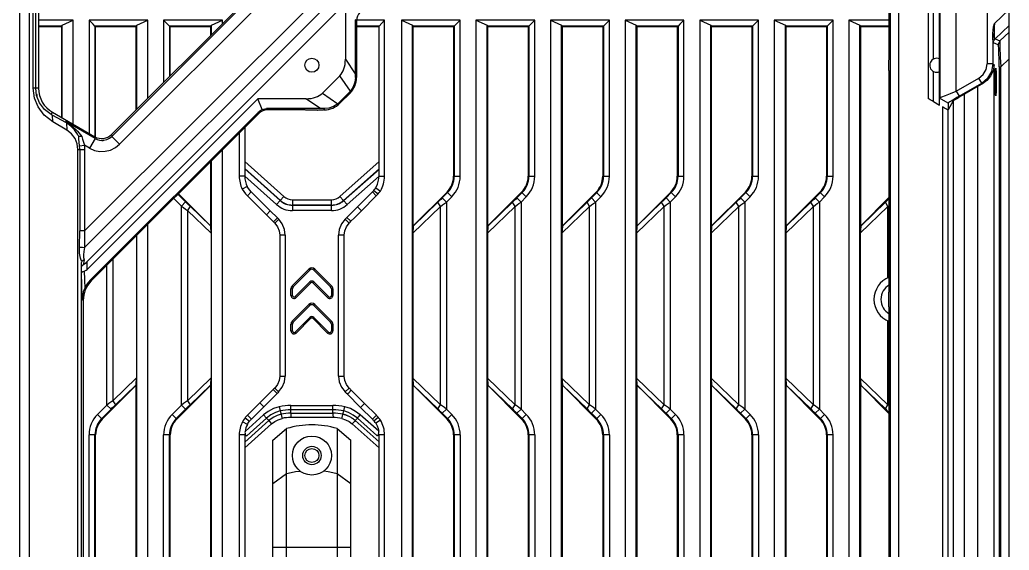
# Model space of a CAD drawing. Header units: millimetres. Extents: x -3132 to 28633, y 682 to 5849.
# Drawn here: x 7383.7 to 7561, y 1855.5 to 1950.7 of the extents above; entities that cross this region are included whole.
import ezdxf

# ---------------------------------------------------------------- set-up
doc = ezdxf.new("R2010")
doc.units = ezdxf.units.MM

msp = doc.modelspace()

# ---------------------------------------------------------------- linework, layer by layer
at = {"linetype": 'Continuous'}
for p, q in [((7561.028, 1705.533), (7561.028, 2705.533)), ((7383.661, 1715.92), (7383.661, 2695.146)), ((7385.328, 2694.142), (7385.328, 1716.924)), ((7386.08, 1938.42), (7386.08, 2039.603)), ((7386.513, 1938.42), (7386.513, 2039.603)), ((7387.028, 2039.603), (7387.028, 1938.42)), ((7512.665, 2024.291), (7395.71, 1907.336)), ((7541.18, 2024.013), (7541.18, 1780.214)), ((7539.76, 1780.214), (7539.76, 2019.145)), ((7401.559, 1928.369), (7484.373, 2011.183)), ((7484.373, 2001.957), (7395.271, 1912.855)), ((7395.28, 1909.871), (7485.124, 1999.715)), ((7546.475, 1974.518), (7546.475, 1936.548)), ((7548.528, 1935.402), (7548.528, 1975.664)), ((7548.603, 1974.371), (7548.603, 1936.695)), ((7551.528, 1937.865), (7551.528, 1973.201)), ((7547.471, 1943.653), (7547.471, 1967.412)), ((7557.058, 1968.298), (7557.058, 1942.768)), ((7539.528, 1944.555), (7539.528, 1966.511)), ((7429.598, 1959.235), (7400.146, 1929.783)), ((7400.103, 1930.113), (7427.445, 1957.456)), ((7442.028, 1952.24), (7442.028, 1943.6)), ((7558.384, 1950.019), (7561.028, 1952.538)), ((7393.257, 1950.619), (7387.028, 1950.619)), ((7391.118, 1949.401), (7387.028, 1949.401)), ((7391.25, 1949.532), (7391.118, 1949.401)), ((7391.118, 1949.401), (7391.118, 1933.171)), ((7391.25, 1949.532), (7391.264, 1949.713)), ((7391.26, 1949.714), (7393.257, 1950.619)), ((7391.26, 1933.089), (7391.26, 1949.714)), ((7393.257, 1931.937), (7393.257, 1950.619)), ((7406.627, 1950.619), (7396.074, 1950.619)), ((7396.074, 1950.619), (7396.074, 1930.31)), ((7397.14, 1949.539), (7397.131, 1929.718)), ((7404.488, 1949.401), (7397.262, 1949.401)), ((7397.262, 1929.642), (7397.262, 1949.401)), ((7404.62, 1949.532), (7404.488, 1949.401)), ((7404.488, 1949.401), (7404.488, 1934.499)), ((7404.62, 1949.532), (7404.634, 1949.713)), ((7404.63, 1949.714), (7406.627, 1950.619)), ((7404.63, 1934.641), (7404.63, 1949.714)), ((7406.627, 1936.638), (7406.627, 1950.619)), ((7419.997, 1950.619), (7409.444, 1950.619)), ((7409.444, 1950.619), (7409.444, 1939.455)), ((7410.51, 1949.539), (7410.506, 1940.516)), ((7417.858, 1949.401), (7410.632, 1949.401)), ((7410.632, 1940.643), (7410.632, 1949.401)), ((7417.99, 1949.532), (7417.858, 1949.401)), ((7417.858, 1949.401), (7417.858, 1947.869)), ((7417.99, 1949.532), (7418.004, 1949.713)), ((7418, 1949.714), (7419.997, 1950.619)), ((7418, 1948.011), (7418, 1949.714)), ((7419.997, 1950.008), (7419.997, 1950.619)), ((7444.028, 1950.587), (7443.811, 1950.677)), ((7443.811, 1950.677), (7443.811, 1940.97)), ((7449.058, 1950.619), (7444.028, 1950.619)), ((7444.028, 1950.587), (7444.028, 1940.34)), ((7448.059, 1949.531), (7444.028, 1949.531)), ((7448.059, 1949.401), (7444.028, 1949.401)), ((7448.059, 1949.531), (7449.058, 1950.619)), ((7448.059, 1922.633), (7448.059, 1949.531)), ((7449.058, 1922.621), (7449.058, 1950.619)), ((7462.612, 1950.619), (7452.059, 1950.619)), ((7452.059, 1950.619), (7454.056, 1949.714)), ((7452.059, 1950.619), (7452.059, 1727.033)), ((7454.052, 1949.713), (7454.066, 1949.532)), ((7454.052, 1727.033), (7454.052, 1949.713)), ((7454.066, 1949.532), (7454.198, 1949.401)), ((7454.197, 1913.729), (7454.197, 1949.401)), ((7461.424, 1949.401), (7454.198, 1949.401)), ((7461.513, 1949.49), (7461.424, 1949.401)), ((7461.424, 1949.401), (7461.424, 1922.617)), ((7461.551, 1949.534), (7461.513, 1949.49)), ((7461.557, 1949.539), (7461.558, 1922.617)), ((7462.612, 1922.617), (7462.612, 1950.619)), ((7475.982, 1950.619), (7465.429, 1950.619)), ((7465.429, 1950.619), (7467.426, 1949.714)), ((7465.429, 1950.619), (7465.429, 1727.033)), ((7467.422, 1949.713), (7467.436, 1949.532)), ((7467.422, 1727.033), (7467.422, 1949.713)), ((7467.436, 1949.532), (7467.568, 1949.401)), ((7467.567, 1913.729), (7467.567, 1949.401)), ((7474.794, 1949.401), (7467.568, 1949.401)), ((7474.883, 1949.49), (7474.794, 1949.401)), ((7474.794, 1949.401), (7474.794, 1922.617)), ((7474.921, 1949.534), (7474.883, 1949.49)), ((7474.927, 1949.539), (7474.928, 1922.617)), ((7475.982, 1922.617), (7475.982, 1950.619)), ((7489.352, 1950.619), (7478.799, 1950.619)), ((7478.799, 1950.619), (7480.796, 1949.714)), ((7478.799, 1950.619), (7478.799, 1727.033)), ((7480.792, 1949.713), (7480.806, 1949.532)), ((7480.792, 1727.033), (7480.792, 1949.713)), ((7480.806, 1949.532), (7480.938, 1949.401)), ((7480.937, 1913.729), (7480.937, 1949.401)), ((7488.164, 1949.401), (7480.938, 1949.401)), ((7488.253, 1949.49), (7488.164, 1949.401)), ((7488.164, 1949.401), (7488.164, 1922.617)), ((7488.291, 1949.534), (7488.253, 1949.49)), ((7488.297, 1949.539), (7488.298, 1922.617)), ((7489.352, 1922.617), (7489.352, 1950.619)), ((7502.722, 1950.619), (7492.169, 1950.619)), ((7492.169, 1950.619), (7494.166, 1949.714)), ((7492.169, 1950.619), (7492.169, 1727.033)), ((7494.162, 1949.713), (7494.176, 1949.532)), ((7494.162, 1727.033), (7494.162, 1949.713)), ((7494.176, 1949.532), (7494.308, 1949.401)), ((7494.307, 1913.729), (7494.307, 1949.401)), ((7501.534, 1949.401), (7494.308, 1949.401)), ((7501.623, 1949.49), (7501.534, 1949.401)), ((7501.534, 1949.401), (7501.534, 1922.617)), ((7501.661, 1949.534), (7501.623, 1949.49)), ((7501.667, 1949.539), (7501.668, 1922.617)), ((7502.722, 1922.617), (7502.722, 1950.619)), ((7516.092, 1950.619), (7505.539, 1950.619)), ((7505.539, 1950.619), (7507.536, 1949.714)), ((7505.539, 1950.619), (7505.539, 1727.421)), ((7507.532, 1949.713), (7507.546, 1949.532)), ((7507.532, 1728.596), (7507.532, 1949.713)), ((7507.546, 1949.532), (7507.678, 1949.401)), ((7507.677, 1913.729), (7507.677, 1949.401)), ((7514.904, 1949.401), (7507.678, 1949.401)), ((7514.993, 1949.49), (7514.904, 1949.401)), ((7514.904, 1949.401), (7514.904, 1922.617)), ((7515.031, 1949.534), (7514.993, 1949.49)), ((7515.037, 1949.539), (7515.038, 1922.617)), ((7516.092, 1922.617), (7516.092, 1950.619)), ((7529.462, 1950.619), (7518.909, 1950.619)), ((7518.909, 1950.619), (7520.906, 1949.714)), ((7518.909, 1950.619), (7518.909, 1739.914)), ((7520.902, 1949.713), (7520.916, 1949.532)), ((7520.902, 1741.907), (7520.902, 1949.713)), ((7520.916, 1949.532), (7521.048, 1949.401)), ((7521.047, 1913.729), (7521.047, 1949.401)), ((7528.274, 1949.401), (7521.048, 1949.401)), ((7528.363, 1949.49), (7528.274, 1949.401)), ((7528.274, 1949.401), (7528.274, 1922.617)), ((7528.401, 1949.534), (7528.363, 1949.49)), ((7528.407, 1949.539), (7528.408, 1922.617)), ((7529.462, 1922.617), (7529.462, 1950.619)), ((7539.528, 1950.619), (7532.279, 1950.619)), ((7532.279, 1950.619), (7534.276, 1949.714)), ((7532.279, 1950.619), (7532.279, 1751.163)), ((7534.272, 1949.713), (7534.286, 1949.532)), ((7534.272, 1755.277), (7534.272, 1949.713)), ((7534.286, 1949.532), (7534.418, 1949.401)), ((7534.417, 1913.729), (7534.417, 1949.401)), ((7539.528, 1949.401), (7534.418, 1949.401)), ((7561.028, 1949.665), (7558.493, 1947.251)), ((7558.093, 1948.216), (7558.093, 1942.768)), ((7559.366, 1946.89), (7561.028, 1948.47)), ((7559.073, 1946.183), (7558.201, 1946.545)), ((7558.493, 1947.251), (7559.366, 1946.89)), ((7442.028, 1943.6), (7443.811, 1940.97)), ((7539.458, 1943.468), (7539.496, 1943.563)), ((7539.458, 1941.598), (7539.458, 1943.468)), ((7558.093, 1942.768), (7557.058, 1942.768)), ((7558.093, 1942.768), (7558.334, 1942.629)), ((7558.334, 1743.309), (7558.334, 1942.629)), ((7559.214, 1942.221), (7559.507, 1942.221)), ((7559.214, 1942.221), (7559.214, 1733.224)), ((7561.028, 1943.667), (7559.507, 1942.221)), ((7559.507, 1733.261), (7559.507, 1942.221)), ((7437.904, 1937.509), (7441.052, 1940.657)), ((7442.922, 1937.899), (7441.052, 1940.657)), ((7539.458, 1941.598), (7539.496, 1941.503)), ((7539.528, 1902.885), (7539.528, 1940.511)), ((7547.471, 1936.013), (7547.471, 1941.412)), ((7444.028, 1940.34), (7443.812, 1940.34)), ((7551.528, 1937.865), (7555.577, 1940.203)), ((7552.046, 1936.969), (7556.094, 1939.306)), ((7555.336, 1938.707), (7553.007, 1937.363)), ((7555.336, 1938.707), (7555.336, 1743.309)), ((7556.094, 1939.306), (7555.577, 1940.203)), ((7556.239, 1939.223), (7556.094, 1939.306)), ((7387.028, 1938.42), (7386.08, 1938.42)), ((7386.306, 1936.658), (7386.08, 1938.42)), ((7386.681, 1937.091), (7386.513, 1938.42)), ((7386.757, 1937.29), (7386.66, 1937.29)), ((7387.219, 1935.762), (7386.681, 1937.091)), ((7386.757, 1936.898), (7386.757, 1937.29)), ((7437.904, 1937.509), (7440.662, 1935.639)), ((7442.705, 1937.663), (7440.898, 1935.856)), ((7442.857, 1937.512), (7441.049, 1935.704)), ((7442.705, 1937.663), (7442.857, 1937.512)), ((7548.603, 1936.695), (7548.976, 1936.863)), ((7551.528, 1937.865), (7552.046, 1936.969)), ((7553.007, 1745.637), (7553.007, 1937.363)), ((7395.71, 1905.922), (7426.321, 1936.533)), ((7434.961, 1936.533), (7426.321, 1936.533)), ((7427.125, 1934.593), (7426.321, 1936.533)), ((7437.591, 1934.75), (7434.961, 1936.533)), ((7441.049, 1935.704), (7440.898, 1935.856)), ((7547.471, 1936.013), (7548.528, 1935.402)), ((7550.081, 1935.755), (7548.528, 1936.652)), ((7551.008, 1936.131), (7550.081, 1934.525)), ((7550.081, 1935.755), (7550.081, 1934.525)), ((7551.008, 1936.131), (7551.008, 1747.735)), ((7389.312, 1933.716), (7389.528, 1934.09)), ((7389.312, 1933.716), (7389.543, 1933.591)), ((7389.528, 1934.09), (7397.1, 1929.718)), ((7389.543, 1933.591), (7391.842, 1932.323)), ((7389.58, 1932.357), (7389.543, 1933.591)), ((7396.268, 1903.958), (7426.494, 1934.185)), ((7426.567, 1933.95), (7396.485, 1903.868)), ((7426.567, 1933.95), (7426.477, 1934.167)), ((7437.591, 1934.75), (7427.884, 1934.75)), ((7427.884, 1934.75), (7427.974, 1934.533)), ((7433.954, 1934.533), (7427.974, 1934.533)), ((7435.041, 1934.463), (7434.946, 1934.501)), ((7437.015, 1934.463), (7435.041, 1934.463)), ((7437.015, 1934.463), (7437.113, 1934.502)), ((7438.221, 1934.533), (7438.102, 1934.533)), ((7438.221, 1934.749), (7438.221, 1934.533)), ((7549.062, 1935.052), (7549.062, 1772.331)), ((7550.081, 1934.525), (7550.062, 1934.514)), ((7550.062, 1772.331), (7550.062, 1934.514)), ((7392.08, 1930.914), (7389.58, 1932.357)), ((7391.896, 1932.417), (7391.842, 1932.323)), ((7397.144, 1929.387), (7391.896, 1932.417)), ((7392.229, 1932.198), (7391.896, 1932.417)), ((7391.896, 1932.417), (7393.051, 1931.61)), ((7392.824, 1931.625), (7392.041, 1932.208)), ((7392.041, 1932.208), (7392.08, 1930.914)), ((7393.483, 1930.928), (7392.824, 1931.625)), ((7393.051, 1931.61), (7394.016, 1930.709)), ((7392.959, 1930.228), (7392.08, 1930.914)), ((7394.006, 1930.143), (7393.483, 1930.928)), ((7394.006, 1930.143), (7393.853, 1930.421)), ((7394.016, 1930.709), (7394.793, 1929.733)), ((7400.103, 1930.113), (7400.146, 1929.783)), ((7401.559, 1928.369), (7400.146, 1929.783)), ((7422.998, 1930.381), (7422.998, 1922.617)), ((7423.997, 1931.38), (7423.997, 1922.648)), ((7394.37, 1928.097), (7395.235, 1928.182)), ((7396.144, 1927.656), (7395.235, 1928.182)), ((7397.144, 1929.387), (7396.144, 1927.656)), ((7397.144, 1929.387), (7397.1, 1929.718)), ((7394.08, 1927.45), (7395.271, 1927.45)), ((7394.08, 1735.099), (7394.08, 1927.45)), ((7394.401, 1927.45), (7394.401, 1912.855)), ((7395.271, 1927.45), (7395.271, 1912.855)), ((7419.997, 1727.033), (7419.997, 1927.38)), ((7417.858, 1925.241), (7417.858, 1913.734)), ((7418, 1727.033), (7418, 1925.383)), ((7431.005, 1918.989), (7423.998, 1925.276)), ((7448.058, 1925.25), (7441.056, 1918.986)), ((7430.371, 1918.283), (7423.998, 1924.001)), ((7423.998, 1923.942), (7430.342, 1918.25)), ((7448.058, 1923.978), (7441.688, 1918.279)), ((7441.718, 1918.246), (7448.058, 1923.918)), ((7423.998, 1922.648), (7429.708, 1917.544)), ((7442.35, 1917.539), (7448.058, 1922.633)), ((7448.059, 1922.633), (7449.058, 1922.618)), ((7461.424, 1922.617), (7462.612, 1922.617)), ((7474.794, 1922.617), (7475.982, 1922.617)), ((7488.164, 1922.617), (7489.352, 1922.617)), ((7501.534, 1922.617), (7502.722, 1922.617)), ((7514.904, 1922.617), (7516.092, 1922.617)), ((7528.274, 1922.617), (7529.462, 1922.617)), ((7412.01, 1919.393), (7413.397, 1918.006)), ((7417.858, 1913.734), (7412.105, 1919.488)), ((7424.445, 1920.779), (7423.553, 1920.327)), ((7425.166, 1919.805), (7424.464, 1919.092)), ((7428.57, 1916.406), (7425.166, 1919.805)), ((7446.962, 1919.894), (7444.185, 1917.109)), ((7446.871, 1919.803), (7447.574, 1919.091)), ((7447.138, 1920.091), (7447.904, 1919.449)), ((7447.46, 1920.517), (7448.302, 1919.977)), ((7460.252, 1919.788), (7454.197, 1913.729)), ((7460.347, 1919.693), (7459.397, 1918.743)), ((7461.092, 1918.948), (7460.252, 1919.788)), ((7473.622, 1919.788), (7467.567, 1913.729)), ((7473.717, 1919.693), (7472.767, 1918.743)), ((7474.462, 1918.948), (7473.622, 1919.788)), ((7486.992, 1919.788), (7480.937, 1913.729)), ((7487.087, 1919.693), (7486.137, 1918.743)), ((7487.832, 1918.948), (7486.992, 1919.788)), ((7500.362, 1919.788), (7494.307, 1913.729)), ((7500.457, 1919.693), (7499.507, 1918.743)), ((7501.202, 1918.948), (7500.362, 1919.788)), ((7513.732, 1919.788), (7507.677, 1913.729)), ((7513.827, 1919.693), (7512.877, 1918.743)), ((7514.572, 1918.948), (7513.732, 1919.788)), ((7527.102, 1919.788), (7521.047, 1913.729)), ((7527.197, 1919.693), (7526.247, 1918.743)), ((7527.942, 1918.948), (7527.102, 1919.788)), ((7411.265, 1918.648), (7412.652, 1917.261)), ((7412.652, 1917.261), (7413.397, 1918.006)), ((7424.464, 1919.092), (7427.863, 1915.698)), ((7429.708, 1917.544), (7431.005, 1918.989)), ((7432.527, 1918.406), (7439.536, 1918.406)), ((7432.527, 1918.406), (7432.527, 1916.464)), ((7439.536, 1917.457), (7432.527, 1917.457)), ((7432.527, 1917.413), (7439.536, 1917.413)), ((7439.536, 1916.464), (7439.536, 1918.406)), ((7441.056, 1918.986), (7442.35, 1917.539)), ((7444.892, 1916.402), (7447.574, 1919.091)), ((7458.611, 1917.97), (7454.184, 1913.696)), ((7459.073, 1917.225), (7458.611, 1917.97)), ((7459.397, 1918.743), (7460.142, 1917.998)), ((7460.142, 1917.998), (7461.092, 1918.948)), ((7460.142, 1917.998), (7460.142, 1880.855)), ((7471.981, 1917.97), (7467.554, 1913.696)), ((7472.443, 1917.225), (7471.981, 1917.97)), ((7472.767, 1918.743), (7473.512, 1917.998)), ((7473.512, 1917.998), (7474.462, 1918.948)), ((7473.512, 1917.998), (7473.512, 1880.855)), ((7485.351, 1917.97), (7480.924, 1913.696)), ((7485.813, 1917.225), (7485.351, 1917.97)), ((7486.137, 1918.743), (7486.882, 1917.998)), ((7486.882, 1917.998), (7487.832, 1918.948)), ((7486.882, 1917.998), (7486.882, 1880.855)), ((7498.721, 1917.97), (7494.294, 1913.696)), ((7499.183, 1917.225), (7498.721, 1917.97)), ((7499.507, 1918.743), (7500.252, 1917.998)), ((7500.252, 1917.998), (7501.202, 1918.948)), ((7500.252, 1917.998), (7500.252, 1880.855)), ((7512.091, 1917.97), (7507.664, 1913.696)), ((7512.553, 1917.225), (7512.091, 1917.97)), ((7512.877, 1918.743), (7513.622, 1917.998)), ((7513.622, 1917.998), (7514.572, 1918.948)), ((7513.622, 1917.998), (7513.622, 1880.855)), ((7525.461, 1917.97), (7521.034, 1913.696)), ((7525.923, 1917.225), (7525.461, 1917.97)), ((7526.247, 1918.743), (7526.992, 1917.998)), ((7526.992, 1917.998), (7527.942, 1918.948)), ((7526.992, 1917.998), (7526.992, 1880.855)), ((7538.831, 1917.97), (7534.404, 1913.696)), ((7539.528, 1918.843), (7534.417, 1913.729)), ((7539.293, 1917.225), (7538.831, 1917.97)), ((7539.293, 1917.225), (7539.528, 1917.393)), ((7412.652, 1881.592), (7412.652, 1917.261)), ((7414.183, 1917.233), (7413.721, 1916.488)), ((7413.721, 1916.488), (7417.961, 1912.392)), ((7413.721, 1916.488), (7413.721, 1882.365)), ((7417.893, 1913.65), (7414.183, 1917.233)), ((7428.57, 1916.406), (7427.863, 1915.699)), ((7427.863, 1915.698), (7429.14, 1914.429)), ((7429.845, 1915.138), (7428.57, 1916.406)), ((7439.536, 1916.464), (7432.527, 1916.464)), ((7444.184, 1917.109), (7444.892, 1916.403)), ((7454.112, 1912.434), (7459.073, 1917.225)), ((7459.073, 1881.628), (7459.073, 1917.225)), ((7467.482, 1912.434), (7472.443, 1917.225)), ((7472.443, 1881.628), (7472.443, 1917.225)), ((7480.852, 1912.434), (7485.813, 1917.225)), ((7485.813, 1881.628), (7485.813, 1917.225)), ((7494.222, 1912.434), (7499.183, 1917.225)), ((7499.183, 1881.628), (7499.183, 1917.225)), ((7507.592, 1912.434), (7512.553, 1917.225)), ((7512.553, 1881.628), (7512.553, 1917.225)), ((7520.962, 1912.434), (7525.923, 1917.225)), ((7525.923, 1881.628), (7525.923, 1917.225)), ((7534.332, 1912.434), (7539.293, 1917.225)), ((7539.293, 1904.413), (7539.293, 1917.225)), ((7406.627, 1727.033), (7406.627, 1914.01)), ((7429.14, 1914.429), (7429.845, 1915.138)), ((7430.069, 1914.916), (7429.361, 1914.21)), ((7441.991, 1914.924), (7442.699, 1914.218)), ((7443.025, 1914.542), (7442.318, 1915.249)), ((7395.271, 1912.855), (7394.401, 1912.855)), ((7417.858, 1913.734), (7417.893, 1913.65)), ((7417.961, 1912.392), (7417.893, 1913.65)), ((7417.961, 1912.392), (7417.961, 1886.461)), ((7431.251, 1912.079), (7430.251, 1912.079)), ((7430.251, 1912.079), (7430.251, 1886.774)), ((7431.251, 1912.079), (7431.252, 1886.775)), ((7441.803, 1912.078), (7440.803, 1912.078)), ((7440.803, 1886.774), (7440.803, 1912.078)), ((7441.803, 1886.774), (7441.803, 1912.078)), ((7454.181, 1913.698), (7454.112, 1912.434)), ((7454.112, 1912.434), (7454.112, 1886.419)), ((7454.198, 1913.728), (7454.181, 1913.698)), ((7467.551, 1913.698), (7467.482, 1912.434)), ((7467.482, 1912.434), (7467.482, 1886.419)), ((7467.568, 1913.728), (7467.551, 1913.698)), ((7480.921, 1913.698), (7480.852, 1912.434)), ((7480.852, 1912.434), (7480.852, 1886.419)), ((7480.938, 1913.728), (7480.921, 1913.698)), ((7494.291, 1913.698), (7494.222, 1912.434)), ((7494.222, 1912.434), (7494.222, 1886.419)), ((7494.308, 1913.728), (7494.291, 1913.698)), ((7507.661, 1913.698), (7507.592, 1912.434)), ((7507.592, 1912.434), (7507.592, 1886.419)), ((7507.678, 1913.728), (7507.661, 1913.698)), ((7521.031, 1913.698), (7520.962, 1912.434)), ((7520.962, 1912.434), (7520.962, 1886.419)), ((7521.048, 1913.728), (7521.031, 1913.698)), ((7534.401, 1913.698), (7534.332, 1912.434)), ((7534.332, 1912.434), (7534.332, 1886.419)), ((7534.418, 1913.728), (7534.401, 1913.698)), ((7404.591, 1911.974), (7404.591, 1886.461)), ((7404.63, 1727.033), (7404.63, 1912.013)), ((7394.697, 1735.099), (7394.697, 1906.848)), ((7395.71, 1905.922), (7395.71, 1907.336)), ((7400.351, 1907.734), (7400.351, 1882.365)), ((7394.84, 1900.429), (7394.715, 1905.338)), ((7395.218, 1905.614), (7395.295, 1902.555)), ((7399.282, 1881.592), (7399.282, 1906.665)), ((7435.498, 1905.977), (7432.498, 1902.977)), ((7432.675, 1902.801), (7435.675, 1905.801)), ((7435.675, 1905.801), (7435.498, 1905.977)), ((7436.558, 1905.977), (7436.382, 1905.801)), ((7436.382, 1905.801), (7439.382, 1902.801)), ((7439.558, 1902.977), (7436.558, 1905.977)), ((7396.268, 1903.958), (7396.485, 1903.868)), ((7435.675, 1903.679), (7433.04, 1901.045)), ((7433.217, 1900.868), (7435.851, 1903.503)), ((7435.851, 1903.503), (7435.675, 1903.679)), ((7436.382, 1903.679), (7436.205, 1903.503)), ((7436.205, 1903.503), (7438.839, 1900.868)), ((7439.016, 1901.045), (7436.382, 1903.679)), ((7432.528, 1902.447), (7432.278, 1902.447)), ((7432.278, 1901.257), (7432.278, 1902.447)), ((7432.498, 1902.977), (7432.675, 1902.801)), ((7432.528, 1901.257), (7432.528, 1902.447)), ((7439.382, 1902.801), (7439.558, 1902.977)), ((7439.778, 1902.447), (7439.528, 1902.447)), ((7439.528, 1902.447), (7439.528, 1901.257)), ((7439.778, 1902.447), (7439.778, 1901.257)), ((7539.495, 1901.89), (7539.458, 1901.835)), ((7539.458, 1899.231), (7539.458, 1901.835)), ((7395.028, 1900.351), (7394.84, 1900.429)), ((7395.028, 1900.351), (7395.028, 1735.099)), ((7432.278, 1901.257), (7432.528, 1901.257)), ((7435.498, 1899.614), (7432.498, 1896.614)), ((7433.04, 1901.045), (7433.217, 1900.868)), ((7435.675, 1899.437), (7435.498, 1899.614)), ((7436.558, 1899.614), (7436.382, 1899.437)), ((7439.558, 1896.614), (7436.558, 1899.614)), ((7438.839, 1900.868), (7439.016, 1901.045)), ((7439.528, 1901.257), (7439.778, 1901.257)), ((7432.675, 1896.437), (7435.675, 1899.437)), ((7436.382, 1899.437), (7439.382, 1896.437)), ((7539.495, 1899.175), (7539.458, 1899.231)), ((7539.528, 1763.018), (7539.528, 1898.181)), ((7432.528, 1896.083), (7432.278, 1896.083)), ((7432.278, 1894.893), (7432.278, 1896.083)), ((7432.498, 1896.614), (7432.675, 1896.437)), ((7432.528, 1894.893), (7432.528, 1896.083)), ((7435.675, 1897.315), (7433.04, 1894.681)), ((7433.217, 1894.504), (7435.851, 1897.139)), ((7435.851, 1897.139), (7435.675, 1897.315)), ((7436.382, 1897.315), (7436.205, 1897.139)), ((7436.205, 1897.139), (7438.839, 1894.504)), ((7439.016, 1894.681), (7436.382, 1897.315)), ((7439.382, 1896.437), (7439.558, 1896.614)), ((7439.778, 1896.083), (7439.528, 1896.083)), ((7439.528, 1896.083), (7439.528, 1894.893)), ((7439.778, 1896.083), (7439.778, 1894.893)), ((7539.293, 1881.628), (7539.293, 1896.653)), ((7432.278, 1894.893), (7432.528, 1894.893)), ((7433.04, 1894.681), (7433.217, 1894.504)), ((7438.839, 1894.504), (7439.016, 1894.681)), ((7439.528, 1894.893), (7439.778, 1894.893)), ((7404.591, 1886.461), (7400.351, 1882.365)), ((7404.523, 1885.203), (7404.591, 1886.461)), ((7417.961, 1886.461), (7413.721, 1882.365)), ((7417.893, 1885.203), (7417.961, 1886.461)), ((7430.252, 1886.775), (7431.252, 1886.775)), ((7440.803, 1886.774), (7441.803, 1886.774)), ((7459.073, 1881.628), (7454.112, 1886.419)), ((7454.112, 1886.419), (7454.181, 1885.15)), ((7472.443, 1881.628), (7467.482, 1886.419)), ((7467.482, 1886.419), (7467.551, 1885.15)), ((7485.813, 1881.628), (7480.852, 1886.419)), ((7480.852, 1886.419), (7480.921, 1885.15)), ((7499.183, 1881.628), (7494.222, 1886.419)), ((7494.222, 1886.419), (7494.291, 1885.15)), ((7512.553, 1881.628), (7507.592, 1886.419)), ((7507.592, 1886.419), (7507.661, 1885.15)), ((7525.923, 1881.628), (7520.962, 1886.419)), ((7520.962, 1886.419), (7521.031, 1885.15)), ((7539.293, 1881.628), (7534.332, 1886.419)), ((7534.332, 1886.419), (7534.401, 1885.15)), ((7398.434, 1879.064), (7404.488, 1885.119)), ((7400.813, 1881.62), (7404.523, 1885.203)), ((7404.488, 1885.119), (7404.523, 1885.203)), ((7404.488, 1885.119), (7404.488, 1775.947)), ((7411.804, 1879.064), (7417.858, 1885.119)), ((7414.183, 1881.62), (7417.893, 1885.203)), ((7417.858, 1885.119), (7417.893, 1885.203)), ((7417.858, 1885.119), (7417.858, 1775.947)), ((7429.075, 1884.359), (7429.781, 1883.651)), ((7430.063, 1883.931), (7429.356, 1884.638)), ((7441.985, 1883.935), (7442.694, 1884.64)), ((7445.468, 1881.861), (7443.027, 1884.309)), ((7454.186, 1885.154), (7458.611, 1880.883)), ((7454.197, 1885.13), (7460.252, 1879.065)), ((7454.197, 1775.941), (7454.197, 1885.13)), ((7467.556, 1885.154), (7471.981, 1880.883)), ((7467.567, 1885.13), (7473.622, 1879.065)), ((7467.567, 1775.941), (7467.567, 1885.13)), ((7480.926, 1885.154), (7485.351, 1880.883)), ((7480.937, 1885.13), (7486.992, 1879.065)), ((7480.937, 1775.941), (7480.937, 1885.13)), ((7494.296, 1885.154), (7498.721, 1880.883)), ((7494.307, 1885.13), (7500.362, 1879.065)), ((7494.307, 1775.941), (7494.307, 1885.13)), ((7507.666, 1885.154), (7512.091, 1880.883)), ((7507.677, 1885.13), (7513.732, 1879.065)), ((7507.677, 1775.941), (7507.677, 1885.13)), ((7521.036, 1885.154), (7525.461, 1880.883)), ((7521.047, 1885.13), (7527.102, 1879.065)), ((7521.047, 1775.941), (7521.047, 1885.13)), ((7534.406, 1885.154), (7538.831, 1880.883)), ((7534.417, 1885.13), (7539.528, 1880.01)), ((7534.417, 1775.941), (7534.417, 1885.13)), ((7400.351, 1882.365), (7400.813, 1881.62)), ((7413.721, 1882.365), (7414.183, 1881.62)), ((7426.709, 1881.987), (7424.477, 1879.774)), ((7427.415, 1881.279), (7426.709, 1881.987)), ((7442.319, 1883.602), (7444.761, 1881.154)), ((7399.282, 1881.592), (7397.594, 1879.905)), ((7398.339, 1879.159), (7400.027, 1880.847)), ((7400.027, 1880.847), (7399.282, 1881.592)), ((7412.652, 1881.592), (7410.964, 1879.905)), ((7411.709, 1879.159), (7413.397, 1880.847)), ((7413.397, 1880.847), (7412.652, 1881.592)), ((7425.176, 1879.058), (7427.415, 1881.279)), ((7430.164, 1881.28), (7430.678, 1879.18)), ((7439.804, 1880.737), (7432.253, 1880.736)), ((7432.253, 1880.137), (7432.253, 1880.736)), ((7432.253, 1880.137), (7439.802, 1880.137)), ((7432.259, 1881.517), (7439.797, 1881.518)), ((7439.802, 1880.137), (7439.804, 1880.737)), ((7441.401, 1879.178), (7441.919, 1881.276)), ((7444.761, 1881.154), (7445.468, 1881.861)), ((7444.761, 1881.154), (7446.884, 1879.037)), ((7447.586, 1879.749), (7445.468, 1881.861)), ((7458.611, 1880.883), (7459.073, 1881.628)), ((7460.142, 1880.855), (7459.397, 1880.11)), ((7459.397, 1880.11), (7460.347, 1879.159)), ((7461.092, 1879.905), (7460.142, 1880.855)), ((7471.981, 1880.883), (7472.443, 1881.628)), ((7473.512, 1880.855), (7472.767, 1880.11)), ((7472.767, 1880.11), (7473.717, 1879.159)), ((7474.462, 1879.905), (7473.512, 1880.855)), ((7485.351, 1880.883), (7485.813, 1881.628)), ((7486.882, 1880.855), (7486.137, 1880.11)), ((7486.137, 1880.11), (7487.087, 1879.159)), ((7487.832, 1879.905), (7486.882, 1880.855)), ((7498.721, 1880.883), (7499.183, 1881.628)), ((7500.252, 1880.855), (7499.507, 1880.11)), ((7499.507, 1880.11), (7500.457, 1879.159)), ((7501.202, 1879.905), (7500.252, 1880.855)), ((7512.091, 1880.883), (7512.553, 1881.628)), ((7513.622, 1880.855), (7512.877, 1880.11)), ((7512.877, 1880.11), (7513.827, 1879.159)), ((7514.572, 1879.905), (7513.622, 1880.855)), ((7525.461, 1880.883), (7525.923, 1881.628)), ((7526.992, 1880.855), (7526.247, 1880.11)), ((7526.247, 1880.11), (7527.197, 1879.159)), ((7527.942, 1879.905), (7526.992, 1880.855)), ((7538.831, 1880.883), (7539.293, 1881.628)), ((7539.528, 1881.46), (7539.293, 1881.628)), ((7397.594, 1879.905), (7398.434, 1879.064)), ((7410.964, 1879.905), (7411.804, 1879.064)), ((7424.459, 1878.101), (7423.572, 1878.561)), ((7423.998, 1874.949), (7428.284, 1878.794)), ((7424.04, 1879.288), (7424.826, 1878.67)), ((7427.365, 1879.824), (7424.045, 1876.845)), ((7427.881, 1879.239), (7424.373, 1876.091)), ((7425.176, 1879.058), (7424.477, 1879.774)), ((7427.365, 1879.824), (7427.881, 1879.239)), ((7428.284, 1878.794), (7427.881, 1879.239)), ((7428.284, 1878.794), (7428.43, 1878.632)), ((7428.43, 1878.632), (7428.801, 1878.209)), ((7439.81, 1879.356), (7432.247, 1879.356)), ((7443.635, 1878.636), (7443.263, 1878.214)), ((7443.778, 1878.801), (7443.635, 1878.636)), ((7443.778, 1878.801), (7444.179, 1879.246)), ((7443.778, 1878.801), (7448.058, 1874.972)), ((7447.683, 1876.112), (7444.179, 1879.246)), ((7448.007, 1876.871), (7444.696, 1879.832)), ((7446.884, 1879.037), (7447.586, 1879.749)), ((7447.137, 1878.763), (7447.902, 1879.406)), ((7448.313, 1878.859), (7447.463, 1878.334)), ((7460.252, 1879.065), (7461.092, 1879.905)), ((7473.622, 1879.065), (7474.462, 1879.905)), ((7486.992, 1879.065), (7487.832, 1879.905)), ((7500.362, 1879.065), (7501.202, 1879.905)), ((7513.732, 1879.065), (7514.572, 1879.905)), ((7527.102, 1879.065), (7527.942, 1879.905)), ((7424, 1873.902), (7428.801, 1878.209)), ((7429.028, 1875.267), (7431.492, 1877.359)), ((7431.492, 1783.707), (7431.492, 1877.359)), ((7440.559, 1877.371), (7443.028, 1875.278)), ((7440.559, 1877.371), (7440.559, 1783.695)), ((7443.263, 1878.214), (7448.058, 1873.925)), ((7397.262, 1876.236), (7396.074, 1876.236)), ((7396.074, 1784.83), (7396.074, 1876.236)), ((7397.128, 1784.83), (7397.128, 1876.236)), ((7397.262, 1784.83), (7397.262, 1876.236)), ((7410.632, 1876.236), (7409.444, 1876.236)), ((7409.444, 1784.83), (7409.444, 1876.236)), ((7410.498, 1784.83), (7410.498, 1876.236)), ((7410.632, 1784.83), (7410.632, 1876.236)), ((7424.144, 1876.236), (7422.998, 1876.236)), ((7422.998, 1876.236), (7422.998, 1784.83)), ((7423.999, 1876.157), (7424.373, 1876.091)), ((7424, 1876.157), (7424, 1785.176)), ((7429.028, 1785.798), (7429.028, 1875.267)), ((7443.028, 1785.788), (7443.028, 1875.278)), ((7447.683, 1876.112), (7448.058, 1876.18)), ((7449.058, 1876.232), (7447.89, 1876.232)), ((7448.058, 1785.155), (7448.058, 1876.18)), ((7449.058, 1784.83), (7449.058, 1876.226)), ((7462.612, 1876.236), (7461.424, 1876.236)), ((7461.424, 1876.236), (7461.424, 1784.83)), ((7461.558, 1876.236), (7461.558, 1784.83)), ((7462.612, 1876.236), (7462.612, 1784.83)), ((7475.982, 1876.236), (7474.794, 1876.236)), ((7474.794, 1876.236), (7474.794, 1784.83)), ((7474.928, 1876.236), (7474.928, 1784.83)), ((7475.982, 1876.236), (7475.982, 1784.83)), ((7489.352, 1876.236), (7488.164, 1876.236)), ((7488.164, 1876.236), (7488.164, 1784.83)), ((7488.298, 1876.236), (7488.298, 1784.83)), ((7489.352, 1876.236), (7489.352, 1784.83)), ((7502.722, 1876.236), (7501.534, 1876.236)), ((7501.534, 1876.236), (7501.534, 1784.83)), ((7501.668, 1876.236), (7501.668, 1784.83)), ((7502.722, 1876.236), (7502.722, 1784.83)), ((7516.092, 1876.236), (7514.904, 1876.236)), ((7514.904, 1876.236), (7514.904, 1784.83)), ((7515.038, 1876.236), (7515.038, 1784.83)), ((7516.092, 1876.236), (7516.092, 1784.83)), ((7529.462, 1876.236), (7528.274, 1876.236)), ((7528.274, 1876.236), (7528.274, 1784.83)), ((7528.408, 1876.236), (7528.408, 1784.83)), ((7529.462, 1784.83), (7529.462, 1876.236)), ((7429.028, 1867.532), (7431.492, 1869.307)), ((7440.559, 1869.318), (7443.028, 1867.541)), ((7443.028, 1856.059), (7429.028, 1856.059))]:
    msp.add_line(p, q, dxfattribs=at)
for points in [[(7391.25, 1949.532), (7388.736, 1949.534), (7387.028, 1949.537)], [(7397.135, 1949.544), (7396.788, 1949.9), (7396.433, 1950.258), (7396.074, 1950.619)], [(7397.129, 1949.539), (7397.173, 1949.49), (7397.262, 1949.401)], [(7404.62, 1949.532), (7402.106, 1949.534), (7399.611, 1949.539), (7397.135, 1949.544)], [(7410.505, 1949.544), (7410.158, 1949.9), (7409.803, 1950.258), (7409.444, 1950.619)], [(7410.499, 1949.539), (7410.543, 1949.49), (7410.632, 1949.401)], [(7417.99, 1949.532), (7415.476, 1949.534), (7412.981, 1949.539), (7410.505, 1949.544)], [(7461.551, 1949.544), (7459.075, 1949.539), (7456.58, 1949.534), (7454.066, 1949.532)], [(7462.612, 1950.619), (7462.253, 1950.258), (7461.898, 1949.9), (7461.551, 1949.544)], [(7474.921, 1949.544), (7472.445, 1949.539), (7469.95, 1949.534), (7467.436, 1949.532)], [(7475.982, 1950.619), (7475.623, 1950.258), (7475.268, 1949.9), (7474.921, 1949.544)], [(7488.291, 1949.544), (7485.815, 1949.539), (7483.32, 1949.534), (7480.806, 1949.532)], [(7489.352, 1950.619), (7488.993, 1950.258), (7488.638, 1949.9), (7488.291, 1949.544)], [(7501.661, 1949.544), (7499.185, 1949.539), (7496.69, 1949.534), (7494.176, 1949.532)], [(7502.722, 1950.619), (7502.363, 1950.258), (7502.008, 1949.9), (7501.661, 1949.544)], [(7515.031, 1949.544), (7512.555, 1949.539), (7510.06, 1949.534), (7507.546, 1949.532)], [(7516.092, 1950.619), (7515.733, 1950.258), (7515.378, 1949.9), (7515.031, 1949.544)], [(7528.401, 1949.544), (7525.925, 1949.539), (7523.43, 1949.534), (7520.916, 1949.532)], [(7529.462, 1950.619), (7529.103, 1950.258), (7528.748, 1949.9), (7528.401, 1949.544)], [(7539.528, 1949.539), (7536.8, 1949.534), (7534.286, 1949.532)], [(7558.093, 1948.216), (7558.129, 1948.799), (7558.229, 1949.404), (7558.384, 1950.019)], [(7558.384, 1950.019), (7558.341, 1949.479), (7558.306, 1948.979), (7558.323, 1948.546), (7558.321, 1948.161), (7558.33, 1947.838), (7558.35, 1947.599), (7558.375, 1947.444), (7558.402, 1947.345), (7558.41, 1947.26), (7558.45, 1947.241), (7558.493, 1947.251)], [(7558.201, 1946.545), (7558.152, 1946.776), (7558.117, 1947.349), (7558.093, 1948.216)], [(7558.201, 1946.545), (7558.235, 1946.802), (7558.334, 1947.043), (7558.493, 1947.251)], [(7559.366, 1946.89), (7559.208, 1946.684), (7559.108, 1946.443), (7559.073, 1946.183)], [(7559.214, 1942.221), (7559.207, 1943.647), (7559.188, 1944.728), (7559.158, 1945.532), (7559.12, 1946), (7559.073, 1946.183)], [(7559.366, 1946.89), (7559.353, 1946.755), (7559.348, 1946.504), (7559.351, 1946.156), (7559.36, 1945.723), (7559.376, 1945.21), (7559.398, 1944.612), (7559.426, 1943.919), (7559.463, 1943.124), (7559.507, 1942.221)], [(7555.577, 1940.203), (7556.363, 1940.862), (7556.88, 1941.758), (7557.058, 1942.768)], [(7558.093, 1942.768), (7557.852, 1941.401), (7557.158, 1940.199), (7556.094, 1939.306)], [(7558.334, 1942.629), (7558.147, 1941.548), (7557.697, 1940.596), (7557.041, 1939.81), (7556.239, 1939.223)], [(7443.812, 1940.34), (7443.713, 1939.475), (7443.412, 1938.644), (7442.922, 1937.899)], [(7548.976, 1936.863), (7549.634, 1937.132), (7550.512, 1937.476), (7551.528, 1937.865)], [(7552.046, 1936.969), (7551.657, 1936.743), (7551.268, 1936.513), (7550.907, 1936.297), (7550.6, 1936.108), (7550.361, 1935.958), (7550.196, 1935.849), (7550.104, 1935.782), (7550.081, 1935.755)], [(7389.58, 1932.357), (7388.02, 1933.583), (7386.947, 1935.046), (7386.306, 1936.658)], [(7389.312, 1933.716), (7388.119, 1934.597), (7387.219, 1935.762)], [(7440.662, 1935.639), (7439.917, 1935.147), (7439.091, 1934.848), (7438.221, 1934.749)], [(7547.475, 1936.01), (7547.396, 1936.04), (7547.196, 1936.144), (7546.881, 1936.317), (7546.475, 1936.548)], [(7548.603, 1936.691), (7548.58, 1936.682), (7548.555, 1936.678), (7548.528, 1936.678)], [(7426.494, 1934.185), (7426.685, 1934.347), (7426.895, 1934.484), (7427.125, 1934.593)], [(7427.125, 1934.593), (7427.367, 1934.679), (7427.613, 1934.731), (7427.86, 1934.75)], [(7437.113, 1934.502), (7437.284, 1934.518), (7437.638, 1934.529), (7438.102, 1934.533)], [(7550.061, 1934.513), (7549.972, 1934.55), (7549.767, 1934.657), (7549.455, 1934.829), (7549.062, 1935.052)], [(7393.853, 1930.421), (7393.479, 1930.981), (7392.788, 1931.744), (7392.229, 1932.198)], [(7394.08, 1927.45), (7393.953, 1928.452), (7393.579, 1929.389), (7392.959, 1930.228)], [(7394.26, 1929.815), (7394.174, 1929.886), (7394.088, 1930.003), (7394.006, 1930.143)], [(7394.793, 1929.733), (7394.587, 1929.739), (7394.406, 1929.767), (7394.26, 1929.815)], [(7394.37, 1928.097), (7394.312, 1928.722), (7394.27, 1929.298), (7394.26, 1929.815)], [(7398.712, 1929.075), (7399.238, 1929.203), (7399.724, 1929.443), (7400.146, 1929.783)], [(7394.401, 1927.45), (7394.398, 1927.665), (7394.387, 1927.881), (7394.37, 1928.097)], [(7394.793, 1929.733), (7394.906, 1929.265), (7395.06, 1928.745), (7395.235, 1928.182)], [(7395.235, 1928.182), (7395.255, 1927.938), (7395.267, 1927.694), (7395.271, 1927.45)], [(7397.144, 1929.387), (7397.537, 1929.204), (7397.956, 1929.091), (7398.388, 1929.053)], [(7398.388, 1929.053), (7398.496, 1929.056), (7398.604, 1929.063), (7398.712, 1929.075)], [(7398.973, 1927.094), (7399.923, 1927.326), (7400.799, 1927.759), (7401.559, 1928.369)], [(7396.144, 1927.656), (7397.037, 1927.264), (7397.995, 1927.073), (7398.973, 1927.094)], [(7423.997, 1922.648), (7423.671, 1922.634), (7423.337, 1922.633), (7422.998, 1922.617)], [(7447.459, 1920.517), (7447.791, 1921.182), (7447.991, 1921.894), (7448.058, 1922.633)], [(7423.553, 1920.327), (7423.801, 1919.897), (7424.104, 1919.485), (7424.464, 1919.092)], [(7425.166, 1919.805), (7424.877, 1920.119), (7424.637, 1920.446), (7424.445, 1920.779)], [(7447.138, 1920.091), (7447.051, 1919.99), (7446.962, 1919.894)], [(7447.138, 1920.091), (7447.256, 1920.235), (7447.361, 1920.373), (7447.459, 1920.517)], [(7447.574, 1919.091), (7447.685, 1919.203), (7447.797, 1919.324), (7447.904, 1919.449)], [(7447.904, 1919.449), (7448.048, 1919.625), (7448.182, 1919.801), (7448.302, 1919.977)], [(7414.183, 1917.233), (7413.929, 1917.48), (7413.666, 1917.737), (7413.397, 1918.006)], [(7459.397, 1918.743), (7459.127, 1918.475), (7458.865, 1918.217), (7458.611, 1917.97)], [(7459.073, 1917.225), (7459.423, 1917.475), (7459.78, 1917.733), (7460.142, 1917.998)], [(7472.767, 1918.743), (7472.497, 1918.475), (7472.235, 1918.217), (7471.981, 1917.97)], [(7472.443, 1917.225), (7472.793, 1917.475), (7473.15, 1917.733), (7473.512, 1917.998)], [(7486.137, 1918.743), (7485.867, 1918.475), (7485.605, 1918.217), (7485.351, 1917.97)], [(7485.813, 1917.225), (7486.163, 1917.475), (7486.52, 1917.733), (7486.882, 1917.998)], [(7499.507, 1918.743), (7499.237, 1918.475), (7498.975, 1918.217), (7498.721, 1917.97)], [(7499.183, 1917.225), (7499.533, 1917.475), (7499.89, 1917.733), (7500.252, 1917.998)], [(7512.877, 1918.743), (7512.607, 1918.475), (7512.345, 1918.217), (7512.091, 1917.97)], [(7512.553, 1917.225), (7512.903, 1917.475), (7513.26, 1917.733), (7513.622, 1917.998)], [(7526.247, 1918.743), (7525.977, 1918.475), (7525.715, 1918.217), (7525.461, 1917.97)], [(7525.923, 1917.225), (7526.273, 1917.475), (7526.63, 1917.733), (7526.992, 1917.998)], [(7539.528, 1918.655), (7539.347, 1918.475), (7539.085, 1918.217), (7538.831, 1917.97)], [(7412.652, 1917.261), (7413.014, 1916.996), (7413.371, 1916.738), (7413.721, 1916.488)], [(7444.185, 1917.109), (7443.561, 1916.485), (7442.937, 1915.866), (7442.318, 1915.249)], [(7443.025, 1914.542), (7443.651, 1915.166), (7444.275, 1915.785), (7444.892, 1916.402)], [(7429.361, 1914.21), (7429.853, 1913.562), (7430.151, 1912.839), (7430.251, 1912.079)], [(7431.251, 1912.078), (7431.117, 1913.098), (7430.72, 1914.061), (7430.069, 1914.916)], [(7441.991, 1914.924), (7441.338, 1914.068), (7440.938, 1913.1), (7440.803, 1912.078)], [(7441.803, 1912.078), (7441.904, 1912.842), (7442.204, 1913.569), (7442.699, 1914.218)], [(7394.361, 1909.921), (7394.383, 1910.898), (7394.396, 1911.876), (7394.401, 1912.855)], [(7395.271, 1912.855), (7395.283, 1911.871), (7395.286, 1910.876), (7395.28, 1909.871)], [(7394.361, 1909.921), (7394.58, 1909.902), (7394.881, 1909.885), (7395.28, 1909.871)], [(7394.764, 1907.251), (7394.528, 1907.919), (7394.388, 1908.829), (7394.361, 1909.921)], [(7395.28, 1909.871), (7395.143, 1909.135), (7395.087, 1908.541), (7395.1, 1908.057), (7395.199, 1907.645)], [(7394.697, 1906.848), (7394.703, 1907.002), (7394.724, 1907.141), (7394.764, 1907.251)], [(7394.715, 1906.368), (7394.762, 1906.51), (7394.879, 1906.651), (7395.061, 1906.782)], [(7395.199, 1907.645), (7395.017, 1907.528), (7394.869, 1907.394), (7394.764, 1907.251)], [(7395.199, 1907.645), (7395.136, 1907.276), (7395.089, 1906.98), (7395.063, 1906.784)], [(7395.063, 1906.784), (7395.262, 1906.925), (7395.481, 1907.115), (7395.71, 1907.336)], [(7394.715, 1905.338), (7394.785, 1905.447), (7394.96, 1905.542), (7395.218, 1905.614)], [(7395.295, 1902.555), (7395.049, 1901.898), (7394.892, 1901.182), (7394.84, 1900.429)], [(7430.251, 1886.774), (7430.15, 1886.011), (7429.85, 1885.286), (7429.356, 1884.638)], [(7430.063, 1883.931), (7430.717, 1884.787), (7431.116, 1885.753), (7431.251, 1886.775)], [(7440.803, 1886.774), (7440.937, 1885.754), (7441.335, 1884.79), (7441.985, 1883.935)], [(7442.694, 1884.64), (7442.201, 1885.289), (7441.903, 1886.013), (7441.803, 1886.774)], [(7429.075, 1884.359), (7428.271, 1883.556), (7427.483, 1882.764), (7426.709, 1881.987)], [(7427.415, 1881.279), (7428.205, 1882.072), (7428.994, 1882.864), (7429.781, 1883.651)], [(7442.319, 1883.602), (7442.641, 1883.758), (7442.878, 1883.996), (7443.027, 1884.309)], [(7454.192, 1885.125), (7454.189, 1885.135), (7454.189, 1885.144), (7454.186, 1885.154)], [(7467.562, 1885.125), (7467.559, 1885.135), (7467.559, 1885.144), (7467.556, 1885.154)], [(7480.932, 1885.125), (7480.929, 1885.135), (7480.929, 1885.144), (7480.926, 1885.154)], [(7494.302, 1885.125), (7494.299, 1885.135), (7494.299, 1885.144), (7494.296, 1885.154)], [(7507.672, 1885.125), (7507.669, 1885.135), (7507.669, 1885.144), (7507.666, 1885.154)], [(7534.412, 1885.125), (7534.409, 1885.135), (7534.409, 1885.144), (7534.406, 1885.154)], [(7400.351, 1882.365), (7400.001, 1882.115), (7399.644, 1881.857), (7399.282, 1881.592)], [(7413.721, 1882.365), (7413.371, 1882.115), (7413.014, 1881.857), (7412.652, 1881.592)], [(7400.027, 1880.847), (7400.297, 1881.116), (7400.559, 1881.373), (7400.813, 1881.62)], [(7413.397, 1880.847), (7413.667, 1881.116), (7413.929, 1881.373), (7414.183, 1881.62)], [(7430.164, 1881.28), (7429.153, 1880.943), (7428.213, 1880.453), (7427.365, 1879.824)], [(7430.35, 1880.521), (7429.48, 1880.233), (7428.652, 1879.807), (7427.881, 1879.239)], [(7432.254, 1880.137), (7432.251, 1879.918), (7432.247, 1879.356)], [(7432.253, 1880.736), (7432.255, 1880.955), (7432.259, 1881.517)], [(7439.804, 1880.737), (7439.804, 1880.955), (7439.797, 1881.518)], [(7439.802, 1880.137), (7439.803, 1879.919), (7439.81, 1879.356)], [(7444.179, 1879.246), (7443.436, 1879.796), (7442.612, 1880.224), (7441.732, 1880.518)], [(7444.696, 1879.832), (7443.855, 1880.455), (7442.922, 1880.94), (7441.919, 1881.276)], [(7458.611, 1880.883), (7458.865, 1880.636), (7459.128, 1880.378), (7459.397, 1880.11)], [(7460.142, 1880.855), (7459.78, 1881.12), (7459.423, 1881.378), (7459.073, 1881.628)], [(7471.981, 1880.883), (7472.235, 1880.636), (7472.498, 1880.378), (7472.767, 1880.11)], [(7473.512, 1880.855), (7473.15, 1881.12), (7472.793, 1881.378), (7472.443, 1881.628)], [(7485.351, 1880.883), (7485.605, 1880.636), (7485.868, 1880.378), (7486.137, 1880.11)], [(7486.882, 1880.855), (7486.52, 1881.12), (7486.163, 1881.378), (7485.813, 1881.628)], [(7498.721, 1880.883), (7498.975, 1880.636), (7499.238, 1880.378), (7499.507, 1880.11)], [(7500.252, 1880.855), (7499.89, 1881.12), (7499.533, 1881.378), (7499.183, 1881.628)], [(7512.091, 1880.883), (7512.345, 1880.636), (7512.608, 1880.378), (7512.877, 1880.11)], [(7513.622, 1880.855), (7513.26, 1881.12), (7512.903, 1881.378), (7512.553, 1881.628)], [(7525.461, 1880.883), (7525.715, 1880.636), (7525.978, 1880.378), (7526.247, 1880.11)], [(7526.992, 1880.855), (7526.63, 1881.12), (7526.273, 1881.378), (7525.923, 1881.628)], [(7538.831, 1880.883), (7539.085, 1880.636), (7539.348, 1880.378), (7539.528, 1880.198)], [(7424.04, 1879.288), (7423.863, 1879.048), (7423.706, 1878.804), (7423.571, 1878.561)], [(7424.459, 1878.101), (7424.565, 1878.291), (7424.687, 1878.482), (7424.826, 1878.67)], [(7430.493, 1879.939), (7429.799, 1879.716), (7429.207, 1879.437), (7428.706, 1879.123), (7428.284, 1878.794)], [(7428.801, 1878.209), (7429.367, 1878.626), (7429.999, 1878.954), (7430.678, 1879.18)], [(7441.401, 1879.178), (7442.076, 1878.952), (7442.702, 1878.627), (7443.263, 1878.214)], [(7443.778, 1878.801), (7443.614, 1878.938), (7443.458, 1879.057), (7443.31, 1879.162), (7443.172, 1879.254), (7443.042, 1879.334), (7442.92, 1879.405), (7442.806, 1879.468), (7442.699, 1879.523), (7442.598, 1879.572), (7442.504, 1879.616), (7442.414, 1879.656), (7442.329, 1879.692), (7442.248, 1879.725), (7442.172, 1879.754), (7442.103, 1879.78), (7442.039, 1879.802), (7441.979, 1879.822), (7441.924, 1879.84), (7441.873, 1879.856), (7441.825, 1879.871), (7441.779, 1879.885), (7441.735, 1879.897), (7441.694, 1879.908), (7441.656, 1879.918), (7441.621, 1879.927), (7441.589, 1879.935)], [(7444.179, 1879.246), (7444.324, 1879.41), (7444.501, 1879.611), (7444.696, 1879.832)], [(7446.884, 1879.037), (7446.97, 1878.95), (7447.054, 1878.858), (7447.137, 1878.763)], [(7447.469, 1878.323), (7447.362, 1878.477), (7447.256, 1878.618), (7447.137, 1878.763)], [(7447.469, 1878.323), (7447.708, 1877.871), (7447.89, 1877.38), (7448.007, 1876.871)], [(7447.902, 1879.406), (7447.799, 1879.526), (7447.694, 1879.64), (7447.586, 1879.749)], [(7448.313, 1878.859), (7448.188, 1879.042), (7448.052, 1879.224), (7447.902, 1879.406)], [(7424.045, 1876.845), (7424.029, 1876.652), (7424.042, 1876.484), (7424.082, 1876.344), (7424.144, 1876.236)], [(7447.993, 1876.428), (7448.018, 1876.556), (7448.023, 1876.704), (7448.006, 1876.871)], [(7424.144, 1876.236), (7424.209, 1876.168), (7424.285, 1876.119), (7424.373, 1876.091)], [(7447.683, 1876.112), (7447.763, 1876.137), (7447.834, 1876.178), (7447.89, 1876.232)], [(7447.894, 1876.235), (7447.951, 1876.32), (7447.993, 1876.428)], [(7431.492, 1869.307), (7432.287, 1869.492), (7433.09, 1869.641), (7433.9, 1869.754)], [(7438.161, 1869.758), (7438.967, 1869.647), (7439.768, 1869.5), (7440.559, 1869.318)]]:
    msp.add_lwpolyline(points, dxfattribs=at)
for centre, radius in [((7436.028, 1942.533), 1.25), ((7436.028, 1872.533), 3.5), ((7436.028, 1872.533), 1.65), ((7436.028, 1872.533), 1.25)]:
    msp.add_circle(centre, radius, dxfattribs=at)
for centre, radius, start, end in [((7548.028, 1942.533), 1.25, 66.42182, 243.5156), ((7548.028, 1942.533), 1.25, 243.57723, 293.57818), ((7440.028, 1940.34), 4, 315, 0), ((7392.028, 1938.42), 5, 180, 240), ((7438.221, 1938.533), 4, 270, 315), ((7427.998, 1922.617), 5, 180.00001, 207.25081), ((7427.998, 1922.617), 4, 179.55311, 207.34622), ((7444.058, 1922.617), 4.998, 328.1199, 0.0467), ((7457.424, 1922.617), 4, 314.99932, 360), ((7457.424, 1922.617), 4.134, 315, 0), ((7457.424, 1922.617), 5.188, 315, 360), ((7470.794, 1922.617), 4, 314.99932, 360), ((7470.794, 1922.617), 4.134, 315, 0), ((7470.794, 1922.617), 5.188, 315, 360), ((7484.164, 1922.617), 4, 314.99932, 360), ((7484.164, 1922.617), 4.134, 315, 0), ((7484.164, 1922.617), 5.188, 315, 360), ((7497.534, 1922.617), 4, 314.99932, 360), ((7497.534, 1922.617), 4.134, 315, 0), ((7497.534, 1922.617), 5.188, 315, 360), ((7510.904, 1922.617), 4, 314.99932, 360), ((7510.904, 1922.617), 4.134, 315, 0), ((7510.904, 1922.617), 5.188, 315, 360), ((7524.274, 1922.617), 4, 314.99932, 360), ((7524.274, 1922.617), 4.134, 315, 0), ((7524.274, 1922.617), 5.188, 315, 360), ((7432.527, 1920.685), 4.221, 228.10034, 270), ((7432.527, 1920.685), 3.272, 228.10034, 270), ((7432.527, 1920.685), 3.228, 228.10034, 270), ((7432.527, 1920.685), 2.279, 228.10034, 270), ((7439.536, 1920.685), 2.279, 270, 311.81292), ((7439.536, 1920.685), 3.228, 270, 311.81292), ((7439.536, 1920.685), 3.272, 270, 311.81292), ((7439.536, 1920.685), 4.221, 270, 311.81292), ((7485.326, 1970.927), 79.68, 225.15875, 225.38203), ((7485.326, 1970.927), 78.68, 225.15875, 225.38802), ((7386.512, 1971.055), 78.922, 314.66524, 314.9997), ((7386.512, 1971.055), 79.922, 314.67015, 314.9997), ((7436.028, 1905.447), 0.75, 45.00003, 134.99998), ((7436.028, 1905.447), 0.5, 45.00006, 134.99998), ((7436.028, 1903.326), 0.5, 44.99999, 134.99998), ((7436.028, 1903.326), 0.25, 44.99997, 134.99998), ((7541.028, 1900.533), 4.25, 110.88334, 249.11868), ((7433.028, 1902.447), 0.75, 135, 179.99994), ((7433.028, 1902.447), 0.5, 135, 179.99995), ((7439.028, 1902.447), 0.5, 0, 44.99999), ((7439.028, 1902.447), 0.75, 0, 44.99999), ((7541.028, 1900.533), 3, 119.71399, 239.82176), ((7432.828, 1901.257), 0.55, 180.00004, 315), ((7432.828, 1901.257), 0.3, 180.00001, 315), ((7436.028, 1899.083), 0.75, 45.00003, 134.99998), ((7439.228, 1901.257), 0.55, 225.00013, 0), ((7439.228, 1901.257), 0.3, 225.00005, 0), ((7436.028, 1899.083), 0.5, 45.00005, 134.99998), ((7433.028, 1896.083), 0.75, 135, 179.99994), ((7433.028, 1896.083), 0.5, 135, 179.99995), ((7436.028, 1896.962), 0.5, 44.99999, 134.99998), ((7436.028, 1896.962), 0.25, 44.99997, 134.99998), ((7439.028, 1896.083), 0.5, 0, 44.99999), ((7439.028, 1896.083), 0.75, 0, 44.99999), ((7432.828, 1894.893), 0.55, 180.00004, 315), ((7432.828, 1894.893), 0.3, 180.00002, 315), ((7439.228, 1894.893), 0.55, 225.00013, 0), ((7439.228, 1894.893), 0.3, 225.00005, 0), ((7485.366, 1827.912), 79.718, 134.63613, 134.92039), ((7485.366, 1827.912), 78.718, 134.63124, 134.92039), ((7386.539, 1827.807), 78.896, 45.00752, 45.34992), ((7386.539, 1827.807), 79.896, 45.00706, 45.34398), ((7432.143, 1873.197), 8.321, 89.20327, 103.75483), ((7432.143, 1873.197), 7.54, 89.165, 103.75457), ((7432.143, 1873.197), 6.94, 89.08577, 103.75457), ((7439.922, 1873.192), 8.327, 76.12723, 90.86085), ((7439.922, 1873.192), 6.946, 76.12675, 90.9897), ((7439.922, 1873.192), 7.546, 76.12675, 90.89923), ((7401.262, 1876.236), 5.188, 135, 179.99999), ((7401.262, 1876.236), 4.134, 135, 180), ((7401.262, 1876.236), 4, 135, 179.99999), ((7414.632, 1876.236), 5.188, 135, 179.99999), ((7414.632, 1876.236), 4.134, 135, 180), ((7414.632, 1876.236), 4, 135, 179.99999), ((7427.998, 1876.236), 5, 152.29305, 179.99998), ((7427.912, 1876.243), 4.926, 134.20715, 141.80986), ((7427.912, 1876.243), 3.926, 134.18435, 141.81021), ((7432.143, 1873.197), 6.16, 89.03448, 103.75508), ((7439.922, 1873.192), 6.165, 76.12591, 91.04188), ((7444.058, 1876.236), 4.999, 359.88758, 31.65316), ((7457.424, 1876.236), 4, 0, 45.00069), ((7457.424, 1876.236), 4.134, 0, 45), ((7457.424, 1876.236), 5.188, 0, 45), ((7470.794, 1876.236), 4, 0, 45.00069), ((7470.794, 1876.236), 4.134, 0, 45), ((7470.794, 1876.236), 5.188, 0, 45), ((7484.164, 1876.236), 4, 0, 45.00069), ((7484.164, 1876.236), 4.134, 0, 45), ((7484.164, 1876.236), 5.188, 0, 45), ((7497.534, 1876.236), 4, 0, 45.00069), ((7497.534, 1876.236), 4.134, 0, 45), ((7497.534, 1876.236), 5.188, 0, 45), ((7510.904, 1876.236), 4, 0, 45.00069), ((7510.904, 1876.236), 4.134, 0, 45), ((7510.904, 1876.236), 5.188, 0, 45), ((7524.274, 1876.236), 4, 0, 45.00069), ((7524.274, 1876.236), 4.134, 0, 45), ((7524.274, 1876.236), 5.188, 0, 45), ((7427.998, 1876.236), 4, 152.21432, 171.23717)]:
    msp.add_arc(centre, radius, start, end, dxfattribs=at)
for centre, major_axis, ratio, start_param, end_param in [((7446.02, 1950.586), (-1.841, 0.762), 0.9992864, -0.3924468, 0.3924468), ((7539.493, 1944.555), (0, 0.996), 0.0349208, -3.0543262, -1.5707963), ((7434.957, 1948.814), (-5.734, 8.456), 0.489394, -3.0479633, -2.5163889), ((7444.067, 1935.378), (-0.157, 9.136), 0.0221412, 0.911713, 0.9962559), ((7539.493, 1940.511), (0, 0.996), 0.0349208, -1.5707963, -0.0872665), ((7555.336, 1938.586), (3, 1.734), 0.030233, 1.24753, 1.5533217), ((7429.747, 1943.604), (8.456, -5.734), 0.489394, -0.6252038, -0.0936294), ((7440.081, 1940.288), (-2.625, 2.625), 0.9998009, -3.1415927, -3.0550915), ((7553.007, 1937.282), (2, 1.156), 0.030233, 1.5533217, 3.0892115), ((7438.273, 1938.481), (-2.625, 2.625), 0.9998009, -3.2280939, -3.1415927), ((7427.975, 1932.541), (-0.762, 1.841), 0.9992864, -0.3924468, 0.3924468), ((7433.954, 1934.498), (0.996, 0), 0.0349208, 0.0872665, 1.5707963), ((7443.183, 1934.494), (9.136, -0.157), 0.0221412, 2.1453367, 2.2298796), ((7389.254, 1927.64), (4.09, 3.452), 0.9984791, 0.3222181, 0.3653951), ((7398.343, 1931.876), (0.325, -2.47), 0.9990327, -0.6540311, 0.6540311), ((7395.71, 1907.329), (0.704, 1.699), 0.4142136, -2.8732666, -2.3561945), ((7400.009, 1900.348), (-4.602, 1.906), 0.9992864, -0.3924468, 0.3924468), ((7399.972, 1900.363), (4.318, -2.84), 0.9616239, 2.9456216, 3.2908039), ((7539.493, 1902.885), (0, 0.996), 0.0349208, -3.0892328, -1.5707963), ((7539.493, 1898.181), (0, 0.996), 0.0349208, -1.5707963, -0.0523599), ((7436.046, 1859.583), (0, -18.45), 0.92139, 2.8728964, 3.4127624)]:
    msp.add_ellipse(centre, major_axis=major_axis, ratio=ratio, start_param=start_param, end_param=end_param, dxfattribs=at)
msp.add_ellipse((7558.614, 1939.533), major_axis=(0, 2.5), ratio=0.0349208, dxfattribs=at)

doc.saveas('drawing.dxf')
